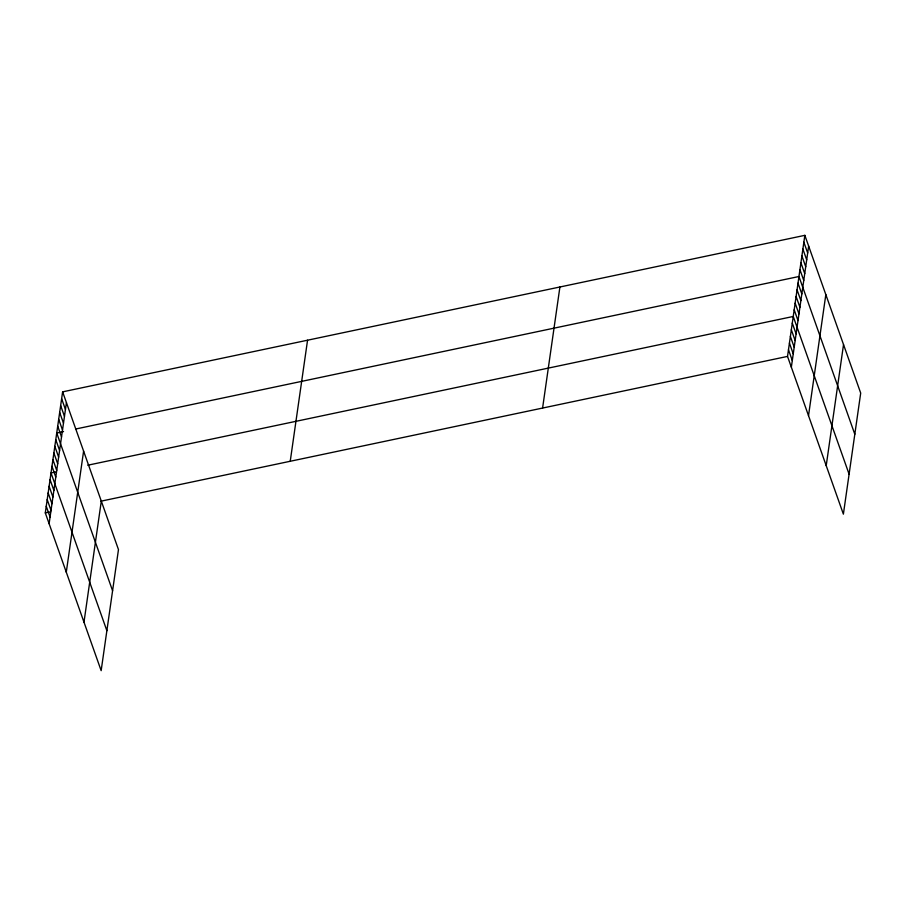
<?xml version="1.0" encoding="UTF-8"?>
<svg xmlns="http://www.w3.org/2000/svg" width="906" height="906" viewBox="0 0 906 906"><rect width="100%" height="100%" fill="white"/><g stroke="black" fill="none" stroke-linecap="round" stroke-linejoin="round"><path stroke-width="1.36" d="M62.616 391.856L118.471 549.591L101.155 670.655L45.3 512.921L62.616 391.856L804.845 235.345L860.7 393.079L843.384 514.144L787.529 356.409L804.845 235.345M49.117 523.691L66.432 402.626M66.285 572.184L83.601 451.12M83.986 622.15L101.302 501.097M290.237 461.267L307.553 340.214M542.592 408.062L559.908 286.998M791.346 367.179L808.662 246.115M808.514 415.673L825.83 294.62M826.215 465.65L843.531 344.586M63.533 431.584L56.727 433.023L112.582 590.746M75.776 429.002L798.956 276.511L854.811 434.246M56.455 471.822L51.019 472.966L106.874 630.701M87.757 465.22L793.237 316.466L849.103 474.189M45.3 512.921L50.747 511.777M101.087 501.154L787.529 356.409M803.86 242.208L807.676 252.978M802.886 249.071L806.691 259.841M801.901 255.934L805.717 266.704M800.915 262.785L804.732 273.555M799.941 269.648L803.747 280.418M798.005 283.17L801.821 293.94M797.053 289.829L800.87 300.599M796.102 296.489L799.919 307.259M795.151 303.148L798.956 313.918M794.2 309.807L798.005 320.577M792.286 323.114L796.102 333.884M791.334 329.773L795.151 340.543M790.383 336.432L794.2 347.202M789.432 343.091L793.248 353.861M788.48 349.75L792.297 360.52M61.631 398.719L65.447 409.489M60.657 405.582L64.473 416.352M59.671 412.434L63.488 423.204M58.686 419.297L62.503 430.067M57.712 426.16L61.529 436.93M55.776 439.682L59.592 450.452M54.824 446.33L58.641 457.1M53.873 452.989L57.69 463.759M52.922 459.648L56.738 470.418M51.97 466.307L55.776 477.077M50.057 479.625L53.873 490.395M49.105 486.284L52.922 497.054M48.154 492.943L51.97 503.713M47.203 499.602L51.019 510.372M46.251 506.261L50.068 517.032"/></g></svg>
